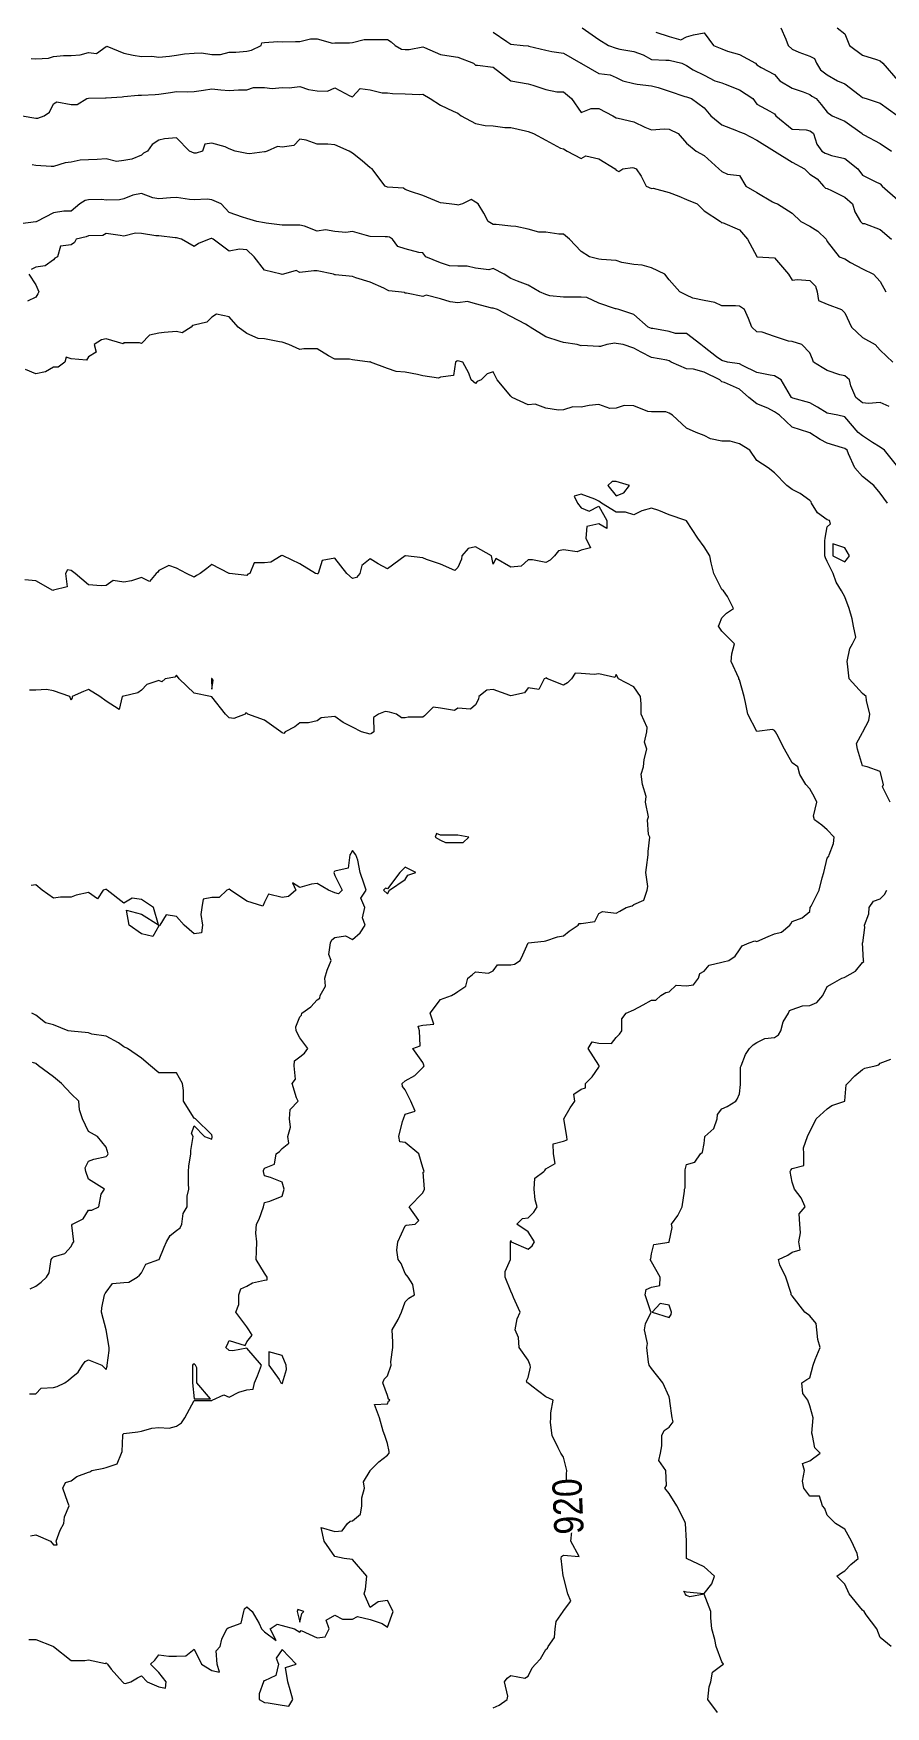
# Model space of a CAD drawing. Extents: x 537850 to 541798, y 6045627 to 6050132.
# Drawn here: x 540016.9 to 540162.2, y 6047248.8 to 6047534.1 of the extents above; entities that cross this region are included whole.
import ezdxf

# ---------------------------------------------------------------- set-up
doc = ezdxf.new("R2010")
doc.units = 0
doc.header["$LTSCALE"] = 5
doc.linetypes.add('DASHED2', pattern=[9.525, 6.35, -3.175])
doc.layers.add('Contour_Line_Intermediate', color=7, linetype='DASHED2', true_color=0xd9d9d9)
doc.layers.add('Contour_Line_Major', color=7, linetype='Continuous', true_color=0x6b6b6b)
doc.styles.get("Standard").update_dxf_attribs({"font": 'ARIALN.TTF'})

msp = doc.modelspace()

# ---------------------------------------------------------------- linework, layer by layer
at = {"layer": 'Contour_Line_Intermediate', "linetype": 'Continuous', "lineweight": 13, "flags": 128}
for points, elevation in [([(540016.505, 6047529.816), (540017.324, 6047529.721), (540019.459, 6047529.861), (540020.324, 6047530.137), (540022.022, 6047530.299), (540023.324, 6047530.299), (540024.886, 6047530.435), (540026.324, 6047530.794), (540027.697, 6047530.623), (540029.324, 6047531.844), (540029.409, 6047531.911), (540032.324, 6047530.689), (540033.945, 6047530.375), (540035.324, 6047530.146), (540037.126, 6047530.194), (540038.323, 6047530.021), (540040.147, 6047530.173), (540041.323, 6047530.386), (540042.705, 6047530.614), (540044.323, 6047530.678), (540045.574, 6047530.745), (540047.323, 6047530.479), (540048.84, 6047530.479), (540050.323, 6047530.891), (540051.434, 6047530.885), (540053.323, 6047531.045), (540054.088, 6047531.231), (540055.737, 6047531.996), (540055.846, 6047532.472), (540056.322, 6047532.54), (540058.614, 6047532.704), (540059.322, 6047532.66), (540061.604, 6047532.715), (540062.322, 6047532.689), (540064.19, 6047533.128), (540065.322, 6047533.128), (540067.907, 6047532.411), (540068.322, 6047532.481), (540070.837, 6047532.481), (540071.322, 6047532.521), (540073.302, 6047533.016), (540074.322, 6047533.016), (540076.28, 6047533.038), (540077.321, 6047533.049), (540077.953, 6047532.628), (540078.638, 6047531.996), (540079.69, 6047531.365), (540080.321, 6047531.345), (540081.018, 6047531.3), (540083.321, 6047531.779), (540083.629, 6047531.689), (540086.321, 6047530.467), (540088.144, 6047530.173), (540089.321, 6047530.016), (540091.959, 6047528.997), (540092.321, 6047528.683), (540092.659, 6047528.658), (540095.321, 6047528.288), (540098.315, 6047525.997), (540098.32, 6047525.995), (540098.323, 6047525.995), (540101.32, 6047525.454), (540102.098, 6047525.219), (540104.32, 6047524.5), (540106.205, 6047524.112), (540107.32, 6047524.112), (540108.685, 6047522.997), (540110.32, 6047520.594), (540112.036, 6047521.281), (540113.32, 6047521.281), (540115.72, 6047519.997), (540116.32, 6047519.692), (540116.672, 6047519.644), (540119.319, 6047519.012), (540121.207, 6047518.109), (540122.319, 6047517.628), (540124.498, 6047517.818), (540125.319, 6047517.738), (540126.906, 6047516.997), (540128.319, 6047515.328), (540129.946, 6047513.997), (540131.319, 6047513.234), (540133.797, 6047510.997), (540134.319, 6047510.52), (540135.273, 6047510.043), (540137.319, 6047509.816), (540138.401, 6047507.998), (540140.318, 6047506.962), (540142.955, 6047505.361), (540143.318, 6047505.208), (540143.817, 6047504.998), (540146.318, 6047503.403), (540147.8, 6047501.998), (540149.318, 6047501.213), (540150.695, 6047500.375), (540152.148, 6047498.998), (540152.19, 6047498.871), (540152.318, 6047498.561), (540154.312, 6047495.998), (540155.318, 6047495.633), (540156.29, 6047495.026), (540158.318, 6047493.917), (540160.207, 6047492.998), (540161.317, 6047491.764), (540162.308, 6047489.998)], 913.956), ([(540095.321, 6047534.261), (540097.634, 6047532.683), (540098.32, 6047532.215), (540100.429, 6047531.996), (540101.32, 6047531.94), (540101.396, 6047531.921), (540104.32, 6047531.19), (540105.321, 6047530.995), (540107.32, 6047530.702), (540110.3, 6047528.997), (540110.32, 6047528.974), (540110.395, 6047528.921), (540113.32, 6047527.231), (540115.285, 6047527.031), (540116.32, 6047526.527), (540117.446, 6047525.997), (540119.319, 6047525.528), (540119.887, 6047525.429), (540122.319, 6047525.109), (540123.472, 6047524.844), (540125.319, 6047524.225), (540128.007, 6047523.309), (540128.319, 6047523.279), (540129.141, 6047522.997), (540131.319, 6047521.4), (540132.471, 6047519.997), (540134.319, 6047518.498), (540136.815, 6047517.501), (540137.319, 6047517.287), (540138.136, 6047516.997), (540140.318, 6047515.861), (540143.3, 6047513.997), (540143.318, 6047513.991), (540143.333, 6047513.982), (540146.318, 6047512.139), (540148.399, 6047510.997), (540149.318, 6047510.09), (540150.574, 6047509.253), (540151.672, 6047507.998), (540152.014, 6047507.694), (540152.318, 6047507.6), (540153.056, 6047507.259), (540155.318, 6047506.129), (540156.632, 6047504.998), (540156.986, 6047503.666), (540157.964, 6047501.998), (540158.318, 6047501.674), (540158.658, 6047501.658), (540161.317, 6047500.66), (540163.247, 6047498.998)], 912.956), ([(540110.506, 6047534.996), (540113.32, 6047533.027), (540114.99, 6047531.996), (540116.32, 6047531.564), (540116.951, 6047531.365), (540119.319, 6047530.983), (540120.89, 6047530.426), (540122.319, 6047529.618), (540124.781, 6047529.535), (540125.319, 6047529.505), (540127.493, 6047528.997), (540128.319, 6047528.619), (540129.448, 6047527.867), (540131.319, 6047526.934), (540133.138, 6047525.997), (540134.319, 6047525.648), (540134.893, 6047525.423), (540137.319, 6047524.469), (540139.591, 6047522.997), (540140.318, 6047521.981), (540142.52, 6047520.795), (540143.318, 6047520.339), (540143.536, 6047519.997), (540146.318, 6047517.758), (540148.712, 6047517.603), (540149.318, 6047517.439), (540149.616, 6047517.295), (540149.937, 6047516.997), (540150.514, 6047515.194), (540151.396, 6047513.997), (540151.97, 6047513.65), (540152.318, 6047513.541), (540153.036, 6047513.279), (540155.318, 6047512.77), (540157.535, 6047510.997), (540158.318, 6047509.906), (540160.5, 6047508.815), (540161.317, 6047508.431), (540161.671, 6047507.998), (540164.317, 6047505.704)], 911.956), ([(540123.041, 6047534.275), (540125.319, 6047533.564), (540127.325, 6047532.991), (540128.319, 6047533.488), (540129.479, 6047533.836), (540131.319, 6047534.171), (540132.906, 6047531.996), (540134.319, 6047531.436), (540135.286, 6047531.029), (540137.319, 6047530.487), (540140.054, 6047528.997), (540140.318, 6047528.688), (540141.035, 6047528.28), (540143.318, 6047527.054), (540144.238, 6047525.997), (540146.318, 6047524.748), (540148.207, 6047524.108), (540149.318, 6047523.63), (540149.701, 6047523.379), (540150.398, 6047522.997), (540151.265, 6047521.944), (540152.318, 6047520.666), (540153.169, 6047519.997), (540155.318, 6047519.123), (540158.244, 6047516.997), (540158.318, 6047516.907), (540158.524, 6047516.791), (540161.317, 6047515.301), (540163.236, 6047513.997)], 910.956), ([(540154.02, 6047534.996), (540155.318, 6047534.023), (540156.111, 6047531.996), (540158.318, 6047530.386), (540160.691, 6047529.623), (540161.317, 6047529.422), (540161.778, 6047528.997), (540164.317, 6047526.03)], 908.956), ([(540162.844, 6047470.473), (540161.317, 6047471.157), (540159.368, 6047470.949), (540158.318, 6047471.082), (540157.166, 6047471.999), (540156.324, 6047473.993), (540156.107, 6047474.999), (540155.318, 6047475.687), (540154.471, 6047475.846), (540152.318, 6047476.6), (540151.415, 6047477.096), (540149.986, 6047477.999), (540149.817, 6047478.498), (540149.318, 6047479.582), (540147.947, 6047480.999), (540146.318, 6047481.531), (540145.71, 6047481.607), (540143.318, 6047482.404), (540141.21, 6047483.107), (540140.318, 6047483.167), (540139.457, 6047483.999), (540138.849, 6047485.468), (540138.215, 6047486.999), (540137.319, 6047487.562), (540136.671, 6047487.646), (540134.319, 6047487.646), (540133.121, 6047488.196), (540131.319, 6047488.502), (540129.368, 6047488.95), (540128.319, 6047489.445), (540127.146, 6047489.998), (540125.319, 6047492.054), (540124.61, 6047492.998), (540122.319, 6047494.082), (540120.747, 6047494.571), (540119.319, 6047494.657), (540117.292, 6047495.025), (540116.32, 6047495.357), (540113.8, 6047495.517), (540113.32, 6047495.599), (540111.78, 6047495.998), (540110.32, 6047496.874), (540108.369, 6047498.998), (540107.32, 6047499.813), (540106.505, 6047499.813), (540104.32, 6047500.199), (540103.119, 6047500.199), (540101.32, 6047500.668), (540099.183, 6047501.135), (540098.32, 6047501.223), (540095.848, 6047501.47), (540095.321, 6047501.47), (540094.457, 6047501.998), (540093.757, 6047503.434), (540092.762, 6047504.998), (540092.321, 6047505.273), (540091.582, 6047505.736), (540090.089, 6047504.998), (540089.321, 6047504.798), (540089.178, 6047504.855), (540087.803, 6047504.998), (540086.321, 6047505.162), (540086.039, 6047505.28), (540083.321, 6047506.41), (540081.203, 6047507.116), (540080.321, 6047507.468), (540080.01, 6047507.686), (540077.321, 6047507.854), (540076.895, 6047507.998), (540075.659, 6047509.66), (540074.665, 6047510.997), (540074.322, 6047511.175), (540072.999, 6047512.32), (540071.322, 6047513.631), (540070.736, 6047513.997), (540068.322, 6047515.07), (540067.129, 6047515.19), (540065.322, 6047515.168), (540063.449, 6047515.871), (540062.322, 6047516.059), (540061.338, 6047514.982), (540059.322, 6047514.696), (540058.554, 6047514.765), (540056.762, 6047513.997), (540056.426, 6047513.893), (540056.322, 6047513.901), (540053.789, 6047513.531), (540053.323, 6047513.606), (540051.302, 6047513.997), (540050.323, 6047514.391), (540049.614, 6047514.706), (540047.323, 6047515.361), (540046.13, 6047515.191), (540045.731, 6047513.997), (540044.657, 6047513.663), (540044.323, 6047513.663), (540043.513, 6047513.997), (540041.323, 6047516.282), (540039.246, 6047516.074), (540038.323, 6047515.869), (540037.178, 6047515.143), (540036.388, 6047513.997), (540035.684, 6047513.637), (540035.324, 6047513.327), (540033.699, 6047512.622), (540032.324, 6047512.377), (540031.09, 6047512.231), (540029.324, 6047512.709), (540027.767, 6047512.555), (540026.324, 6047512.494), (540024.88, 6047512.441), (540023.324, 6047512.107), (540022.342, 6047511.98), (540020.324, 6047511.382), (540019.942, 6047511.379), (540017.324, 6047511.562), (540016.67, 6047511.652)], 915.956), ([(540164.317, 6047460.144), (540162.063, 6047463), (540161.317, 6047463.529), (540160.007, 6047464.31), (540158.318, 6047465.435), (540157.571, 6047466), (540155.318, 6047468.672), (540154.115, 6047468.999), (540152.318, 6047469.327), (540150.655, 6047470.337), (540149.318, 6047471.086), (540146.437, 6047471.88), (540146.318, 6047471.916), (540146.197, 6047471.999), (540146.026, 6047472.291), (540144.447, 6047474.999), (540143.318, 6047475.66), (540142.545, 6047475.773), (540140.318, 6047476.268), (540137.844, 6047477.474), (540137.319, 6047477.704), (540135.3, 6047477.999), (540134.319, 6047478.315), (540133.402, 6047478.916), (540131.319, 6047480.582), (540130.762, 6047480.999), (540128.319, 6047482.89), (540126.428, 6047482.89), (540125.319, 6047483.218), (540122.579, 6047483.739), (540122.319, 6047483.773), (540121.742, 6047483.999), (540119.319, 6047486.152), (540116.779, 6047486.999), (540116.32, 6047487.105), (540116.199, 6047487.119), (540113.32, 6047488.081), (540111.293, 6047489.025), (540110.32, 6047489.121), (540108.233, 6047489.086), (540107.32, 6047489.119), (540104.982, 6047489.337), (540104.32, 6047489.546), (540103.247, 6047489.998), (540101.32, 6047491.154), (540099.481, 6047491.837), (540098.32, 6047492.269), (540097.198, 6047492.998), (540095.321, 6047493.963), (540094.565, 6047493.754), (540092.321, 6047494.055), (540090.915, 6047494.404), (540089.321, 6047494.382), (540087.886, 6047494.434), (540086.321, 6047494.973), (540083.857, 6047495.998), (540083.321, 6047496.646), (540082.623, 6047496.696), (540080.321, 6047497.335), (540079.074, 6047497.751), (540078.183, 6047498.998), (540077.639, 6047499.316), (540077.321, 6047499.375), (540076.912, 6047499.407), (540074.322, 6047499.453), (540073.728, 6047499.591), (540071.322, 6047500.268), (540070.223, 6047500.097), (540068.322, 6047500.282), (540066.749, 6047500.571), (540065.322, 6047500.35), (540063.144, 6047501.176), (540062.322, 6047501.355), (540059.949, 6047501.371), (540059.322, 6047501.347), (540056.602, 6047501.718), (540056.322, 6047501.793), (540054.993, 6047501.998), (540053.323, 6047502.513), (540052.561, 6047502.76), (540050.323, 6047503.54), (540048.921, 6047504.998), (540047.323, 6047505.675), (540046.524, 6047505.796), (540044.323, 6047505.715), (540043.543, 6047505.778), (540041.323, 6047506.097), (540040.295, 6047506.026), (540038.323, 6047505.89), (540037.283, 6047506.038), (540035.324, 6047506.747), (540033.84, 6047506.481), (540032.324, 6047505.883), (540031.611, 6047505.71), (540029.324, 6047505.653), (540028.578, 6047505.744), (540026.324, 6047505.668), (540025.724, 6047505.598), (540024.804, 6047504.998), (540023.324, 6047503.748), (540022.074, 6047503.748), (540020.324, 6047503.495), (540017.518, 6047501.998), (540017.37, 6047501.952), (540017.324, 6047501.946), (540014.697, 6047501.625)], 916.956), ([(540162.582, 6047454), (540161.317, 6047455.679), (540160.273, 6047457), (540158.318, 6047458.504), (540156.99, 6047460), (540155.93, 6047462.387), (540155.712, 6047463), (540155.318, 6047463.295), (540154.915, 6047463.403), (540152.318, 6047464.202), (540151.123, 6047464.804), (540149.318, 6047465.962), (540149.16, 6047466), (540146.318, 6047466.952), (540144.178, 6047468.999), (540143.318, 6047469.568), (540142.157, 6047470.161), (540140.318, 6047470.902), (540138.955, 6047471.999), (540137.319, 6047473.435), (540134.755, 6047474.563), (540134.319, 6047474.678), (540134.008, 6047474.999), (540131.319, 6047476.321), (540129.496, 6047476.822), (540128.319, 6047476.898), (540125.694, 6047477.999), (540125.319, 6047478.254), (540124.964, 6047478.354), (540122.319, 6047478.783), (540120.576, 6047479.742), (540119.319, 6047480.397), (540117.472, 6047480.999), (540116.32, 6047481.173), (540116.075, 6047481.244), (540114.686, 6047480.999), (540113.643, 6047480.675), (540113.32, 6047480.688), (540110.445, 6047480.874), (540110.32, 6047480.826), (540109.666, 6047480.999), (540107.32, 6047481.381), (540106.778, 6047481.541), (540104.32, 6047482.36), (540101.639, 6047483.999), (540101.32, 6047484.232), (540100.834, 6047484.485), (540098.32, 6047485.791), (540096.057, 6047486.999), (540095.321, 6047487.21), (540095.101, 6047487.218), (540092.321, 6047487.973), (540090.952, 6047488.368), (540089.321, 6047488.145), (540088.003, 6047488.317), (540086.321, 6047488.796), (540083.87, 6047489.449), (540083.321, 6047489.191), (540080.531, 6047489.789), (540080.321, 6047489.789), (540080.2, 6047489.877), (540079.167, 6047489.998), (540077.516, 6047490.193), (540077.321, 6047490.306), (540076.666, 6047490.654), (540074.322, 6047491.679), (540071.921, 6047492.399), (540071.322, 6047492.649), (540068.43, 6047492.89), (540068.322, 6047492.924), (540068.113, 6047492.998), (540065.322, 6047493.561), (540064.717, 6047493.603), (540062.322, 6047493.294), (540061.701, 6047493.619), (540059.572, 6047492.998), (540059.363, 6047492.958), (540059.322, 6047492.942), (540059.167, 6047492.998), (540056.322, 6047493.729), (540054.557, 6047495.998), (540053.323, 6047497.173), (540052.044, 6047497.277), (540050.323, 6047496.921), (540047.553, 6047498.998), (540047.323, 6047499.084), (540047.246, 6047499.075), (540046.862, 6047498.998), (540045.049, 6047498.273), (540044.323, 6047497.728), (540042.179, 6047498.998), (540041.323, 6047499.241), (540041.08, 6047499.241), (540038.323, 6047499.536), (540037.786, 6047499.536), (540035.324, 6047499.967), (540034.294, 6047500.028), (540032.324, 6047499.476), (540031.694, 6047499.627), (540029.324, 6047499.951), (540028.736, 6047499.586), (540026.324, 6047499.543), (540025.909, 6047499.413), (540024.204, 6047498.998), (540023.89, 6047498.432), (540023.324, 6047498.008), (540021.537, 6047497.785), (540021.026, 6047495.998), (540020.575, 6047495.747), (540020.324, 6047495.485), (540018.893, 6047494.429), (540017.324, 6047494.219), (540016.534, 6047493.789)], 917.956), ([(540016.129, 6047492.998), (540017.324, 6047491.205), (540017.85, 6047489.998), (540017.664, 6047489.659), (540017.324, 6047489.121), (540015.918, 6047488.405)], 917.956), ([(540163.062, 6047403.003), (540161.743, 6047405.577), (540161.894, 6047406.002), (540161.317, 6047408.235), (540159.095, 6047409.002), (540158.318, 6047409.158), (540157.445, 6047412.002), (540157.323, 6047412.997), (540158.318, 6047414.846), (540158.369, 6047414.95), (540158.382, 6047415.002), (540159.402, 6047416.918), (540159.563, 6047418.002), (540158.978, 6047420.341), (540158.928, 6047421.002), (540158.318, 6047421.511), (540156.051, 6047424.002), (540155.75, 6047426.569), (540155.723, 6047427.001), (540156.131, 6047429.188), (540156.601, 6047430.001), (540157.177, 6047431.142), (540156.773, 6047433.001), (540156.559, 6047434.243), (540156.063, 6047436.001), (540155.318, 6047437.982), (540154.736, 6047439.001), (540153.818, 6047440.501), (540153.337, 6047442.001), (540152.318, 6047444.037), (540151.997, 6047444.679), (540151.89, 6047445.001), (540151.892, 6047447.575), (540151.97, 6047448), (540152.318, 6047449.912), (540152.862, 6047450.456), (540152.681, 6047451), (540152.318, 6047451.128), (540150.634, 6047452.317), (540149.605, 6047454), (540149.539, 6047454.221), (540149.318, 6047454.454), (540147.699, 6047455.619), (540146.318, 6047456.315), (540145.435, 6047457), (540143.318, 6047459.117), (540142.215, 6047460), (540140.318, 6047461.263), (540139.085, 6047463), (540137.319, 6047464.104), (540135.749, 6047464.57), (540134.319, 6047464.57), (540132.384, 6047464.934), (540131.319, 6047465.535), (540129.95, 6047466), (540128.319, 6047466.752), (540125.885, 6047468.999), (540125.319, 6047469.328), (540124.797, 6047469.522), (540122.319, 6047469.55), (540121.723, 6047469.596), (540119.319, 6047470.551), (540117.687, 6047470.632), (540116.32, 6047470.148), (540115.202, 6047470.117), (540113.32, 6047470.772), (540111.693, 6047470.626), (540110.32, 6047470.355), (540108.929, 6047470.391), (540107.32, 6047469.886), (540106.489, 6047469.831), (540104.32, 6047470.172), (540102.467, 6047470.853), (540101.32, 6047470.749), (540098.539, 6047471.999), (540098.32, 6047472.217), (540096.003, 6047474.999), (540095.321, 6047476.363), (540094.298, 6047476.022), (540093.273, 6047474.999), (540092.593, 6047474.727), (540092.321, 6047474.364), (540091.599, 6047474.999), (540091.159, 6047476.161), (540090.148, 6047477.999), (540089.321, 6047478.268), (540089.135, 6047478.185), (540088.89, 6047477.999), (540088.569, 6047475.751), (540086.321, 6047475.43), (540086.028, 6047475.292), (540083.321, 6047475.68), (540082.414, 6047475.907), (540080.321, 6047476.287), (540078.752, 6047476.43), (540077.321, 6047476.906), (540074.411, 6047477.999), (540074.322, 6047478.13), (540074.28, 6047478.04), (540071.322, 6047478.397), (540070.798, 6047478.523), (540068.322, 6047478.523), (540067.253, 6047479.068), (540065.322, 6047480.264), (540063.057, 6047480.264), (540062.322, 6047480.16), (540060.468, 6047480.999), (540059.322, 6047481.409), (540058.861, 6047481.46), (540056.322, 6047481.967), (540055.246, 6047482.075), (540053.323, 6047482.917), (540051.833, 6047483.999), (540050.323, 6047485.754), (540048.128, 6047486.193), (540047.323, 6047485.71), (540046.467, 6047484.855), (540044.323, 6047484.318), (540044.068, 6047484.254), (540043.812, 6047483.999), (540042.28, 6047483.042), (540041.323, 6047483.221), (540039.232, 6047483.09), (540038.323, 6047482.969), (540036.711, 6047482.611), (540035.324, 6047481.174), (540035.008, 6047481.314), (540032.324, 6047481.314), (540032.192, 6047481.13), (540029.324, 6047481.974), (540028.494, 6047481.829), (540027.246, 6047480.999), (540027.613, 6047479.71), (540026.324, 6047478.939), (540025.973, 6047478.35), (540023.324, 6047478.601), (540022.484, 6047478.839), (540022.264, 6047477.999), (540021.155, 6047477.168), (540020.324, 6047477.168), (540018.982, 6047476.341), (540017.324, 6047476.024), (540015.554, 6047476.77)], 918.956), ([(540016.141, 6047260.193), (540017.324, 6047260.193), (540020.249, 6047259.084), (540020.324, 6047259.044), (540020.359, 6047259.01), (540023.324, 6047256.638), (540025.696, 6047256.638), (540026.324, 6047256.748), (540029.215, 6047256.118), (540029.324, 6047256.216), (540029.53, 6047256.01), (540030.197, 6047255.137), (540032.089, 6047253.01), (540032.324, 6047252.79), (540032.595, 6047252.739), (540033.499, 6047253.01), (540034.667, 6047253.666), (540035.324, 6047254.034), (540036.322, 6047253.01), (540038.323, 6047252.165), (540039.421, 6047251.912), (540039.543, 6047253.01), (540038.323, 6047254.603), (540036.888, 6047256.01), (540037.619, 6047256.714), (540038.323, 6047257.624), (540039.986, 6047257.347), (540041.323, 6047257.347), (540042.881, 6047257.451), (540044.323, 6047258.573), (540045.605, 6047256.01), (540047.323, 6047254.939), (540048.674, 6047254.659), (540048.26, 6047256.01), (540048.054, 6047258.279), (540048.784, 6047259.01), (540049.041, 6047260.291), (540049.899, 6047262.009), (540050.124, 6047262.208), (540050.323, 6047262.234), (540052.352, 6047262.98), (540052.782, 6047265.009), (540052.885, 6047265.447), (540053.323, 6047265.775), (540054.242, 6047265.009), (540055.417, 6047262.915), (540055.826, 6047262.009), (540056.322, 6047261.512), (540058.313, 6047260.019), (540057.316, 6047262.009), (540058.488, 6047262.844), (540059.322, 6047262.599), (540061.431, 6047262.009), (540062.322, 6047261.445), (540062.564, 6047261.767), (540065.322, 6047260.494), (540066.671, 6047260.66), (540067.373, 6047262.009), (540066.83, 6047263.501), (540068.322, 6047264.378), (540069.636, 6047263.695), (540071.322, 6047263.695), (540072.174, 6047264.157), (540074.322, 6047263.599), (540076.407, 6047262.924), (540077.321, 6047262.303), (540078.274, 6047265.009), (540077.321, 6047266.836), (540075.698, 6047266.633), (540074.322, 6047265.688), (540073.344, 6047268.009), (540073.548, 6047268.783), (540073.75, 6047271.009), (540071.322, 6047273.856), (540069.888, 6047274.009), (540068.322, 6047274.357), (540066.49, 6047277.009), (540066.001, 6047279.329), (540068.322, 6047278.655), (540069.588, 6047278.743), (540070.502, 6047280.008), (540070.912, 6047280.418), (540071.322, 6047280.47), (540072.722, 6047281.608), (540072.947, 6047283.008), (540072.947, 6047284.383), (540073.353, 6047286.008), (540073.214, 6047287.115), (540074.322, 6047288.987), (540074.336, 6047288.994), (540074.339, 6047289.008), (540075.832, 6047290.497), (540077.321, 6047291.652), (540077.589, 6047292.008), (540077.568, 6047292.254), (540077.321, 6047293.611), (540076.854, 6047295.008), (540076.572, 6047295.758), (540075.936, 6047298.008), (540075.068, 6047300.261), (540077.321, 6047300.403), (540077.486, 6047300.843), (540077.684, 6047301.007), (540077.484, 6047301.17), (540077.321, 6047301.844), (540076.501, 6047304.007), (540076.714, 6047304.615), (540077.321, 6047305.179), (540077.931, 6047307.007), (540077.884, 6047307.57), (540078.209, 6047310.007), (540078.218, 6047310.903), (540078.09, 6047313.007), (540079.114, 6047314.8), (540079.718, 6047316.007), (540080.321, 6047317.817), (540080.916, 6047318.412), (540081.908, 6047319.007), (540081.606, 6047320.721), (540080.851, 6047322.006), (540080.321, 6047322.642), (540079.626, 6047324.311), (540079.139, 6047325.006), (540078.903, 6047326.588), (540079.068, 6047328.006), (540080.321, 6047330.722), (540080.492, 6047330.836), (540082.022, 6047331.006), (540082.672, 6047331.655), (540080.993, 6047334.006), (540083.321, 6047336.373), (540083.589, 6047337.006), (540083.41, 6047339.917), (540083.579, 6047340.006), (540083.321, 6047340.683), (540082.658, 6047343.005), (540080.321, 6047344.957), (540079.385, 6047345.069), (540079.224, 6047346.005), (540079.857, 6047348.541), (540080.043, 6047349.005), (540080.321, 6047349.796), (540082.041, 6047350.285), (540081.293, 6047352.005), (540080.321, 6047353.948), (540079.852, 6047354.535), (540079.793, 6047355.005), (540080.321, 6047355.475), (540081.948, 6047356.378), (540083.321, 6047357.751), (540083.464, 6047357.862), (540083.532, 6047358.005), (540083.321, 6047358.627), (540081.622, 6047361.005), (540082.897, 6047361.429), (540082.745, 6047364.004), (540082.505, 6047364.821), (540083.321, 6047364.984), (540085.181, 6047365.145), (540084.595, 6047367.004), (540086.321, 6047369.348), (540088.239, 6047370.004), (540088.888, 6047370.437), (540089.321, 6047370.726), (540090.687, 6047371.638), (540091.029, 6047373.004), (540091.752, 6047373.573), (540092.321, 6047374.037), (540094.505, 6047373.819), (540095.321, 6047374.226), (540096.084, 6047375.24), (540098.32, 6047375.24), (540098.938, 6047375.386), (540099.949, 6047376.004), (540100.379, 6047376.945), (540101.319, 6047379.004), (540101.32, 6047379.004), (540101.32, 6047379.005), (540104.046, 6047379.278), (540104.32, 6047379.338), (540106.319, 6047380.005), (540107.32, 6047380.205), (540108.305, 6047381.019), (540109.797, 6047382.004), (540110.019, 6047382.304), (540110.32, 6047382.297), (540112.664, 6047382.66), (540113.32, 6047383.988), (540113.976, 6047384.347), (540116.32, 6047384.051), (540116.926, 6047384.397), (540117.985, 6047385.003), (540119.029, 6047385.294), (540119.319, 6047385.56), (540121.045, 6047386.278), (540121.576, 6047388.003), (540121.715, 6047388.608), (540121.336, 6047391.003), (540121.491, 6047391.832), (540121.765, 6047394.003), (540121.765, 6047394.557), (540122.037, 6047397.003), (540121.822, 6047397.5), (540121.644, 6047400.003), (540121.824, 6047400.498), (540121.297, 6047403.003), (540121.394, 6047403.928), (540120.822, 6047406.002), (540120.543, 6047407.778), (540120.982, 6047409.002), (540121.053, 6047410.269), (540121.515, 6047412.002), (540121.113, 6047413.209), (540121.561, 6047415.002), (540121.619, 6047415.703), (540120.564, 6047418.002), (540120.564, 6047419.757), (540120.426, 6047421.002), (540119.319, 6047422.677), (540116.697, 6047424.002), (540116.32, 6047424.755), (540116.055, 6047424.267), (540113.32, 6047424.881), (540112.575, 6047424.746), (540110.32, 6047424.907), (540109.333, 6047424.988), (540108.705, 6047424.002), (540107.987, 6047423.334), (540107.32, 6047422.924), (540104.604, 6047424.002), (540104.32, 6047424.164), (540104.226, 6047424.096), (540104.036, 6047424.002), (540103.106, 6047422.216), (540101.32, 6047422.468), (540100.678, 6047421.644), (540098.32, 6047421.131), (540098.153, 6047421.169), (540095.321, 6047422.212), (540094.243, 6047422.08), (540092.856, 6047421.002), (540092.797, 6047420.526), (540092.321, 6047419.575), (540091.465, 6047418.858), (540089.321, 6047419.031), (540088.703, 6047418.62), (540086.321, 6047419.017), (540085.111, 6047419.212), (540083.918, 6047418.002), (540083.589, 6047417.734), (540083.321, 6047417.474), (540080.849, 6047417.474), (540080.321, 6047417.363), (540079.682, 6047417.363), (540078.812, 6047418.002), (540077.653, 6047418.333), (540077.321, 6047418.375), (540076.89, 6047418.433), (540075.769, 6047418.002), (540074.92, 6047417.403), (540074.952, 6047415.002), (540074.599, 6047414.725), (540074.322, 6047414.578), (540072.84, 6047415.002), (540071.322, 6047415.773), (540069.756, 6047416.568), (540068.322, 6047417.601), (540065.963, 6047417.361), (540065.322, 6047416.856), (540063.82, 6047416.505), (540062.322, 6047416.505), (540061.481, 6047415.844), (540059.849, 6047415.002), (540059.646, 6047414.678), (540059.322, 6047414.834), (540059.112, 6047415.002), (540056.322, 6047416.993), (540053.497, 6047418.002), (540053.323, 6047418.141), (540053.119, 6047418.205), (540053.035, 6047418.002), (540051.084, 6047417.241), (540050.323, 6047417.356), (540049.666, 6047418.002), (540047.323, 6047420.932), (540047.137, 6047421.002), (540044.323, 6047421.582), (540041.746, 6047424.002), (540041.323, 6047424.643), (540041.002, 6047424.323), (540039.398, 6047424.002), (540038.819, 6047423.506), (540038.323, 6047423.763), (540036.277, 6047423.048), (540035.324, 6047422.099), (540034.703, 6047421.623), (540032.324, 6047421.078), (540032.247, 6047421.078), (540032.072, 6047421.002), (540031.521, 6047418.804), (540029.324, 6047420.217), (540028.251, 6047421.002), (540026.324, 6047422.222), (540025.472, 6047421.854), (540023.502, 6047421.002), (540023.532, 6047420.794), (540023.324, 6047420.379), (540023.146, 6047421.002), (540020.324, 6047421.98), (540019.148, 6047422.178), (540017.324, 6047422.079), (540016.247, 6047422.079)], 920.956), ([(540016.423, 6047277.91), (540017.324, 6047278.039), (540019.807, 6047277.009), (540020.324, 6047276.365), (540020.968, 6047276.365), (540020.775, 6047277.009), (540021.471, 6047278.861), (540022.078, 6047280.008), (540022.203, 6047281.13), (540023.008, 6047283.008), (540022.77, 6047283.562), (540021.955, 6047286.008), (540022.363, 6047286.97), (540023.324, 6047287.263), (540024.313, 6047288.019), (540026.324, 6047288.725), (540026.545, 6047288.787), (540026.86, 6047289.008), (540028.92, 6047289.412), (540029.324, 6047289.537), (540031.177, 6047290.155), (540031.919, 6047292.008), (540032.054, 6047292.278), (540032.148, 6047295.008), (540032.139, 6047295.192), (540032.324, 6047295.314), (540034.729, 6047295.603), (540035.324, 6047295.717), (540037.092, 6047296.239), (540038.323, 6047296.342), (540040.083, 6047296.248), (540041.323, 6047296.61), (540042.158, 6047297.173), (540042.761, 6047298.008), (540044.323, 6047300.981), (540047.297, 6047300.981), (540047.323, 6047300.981), (540047.346, 6047300.985), (540047.414, 6047301.007), (540049.382, 6047301.948), (540050.323, 6047301.528), (540051.949, 6047302.381), (540053.323, 6047302.765), (540054.403, 6047302.927), (540054.597, 6047304.007), (540055.142, 6047305.188), (540055.792, 6047307.007), (540053.323, 6047309.888), (540050.901, 6047309.429), (540050.323, 6047309.491), (540049.733, 6047310.007), (540049.944, 6047310.386), (540050.323, 6047311.224), (540053.006, 6047310.324), (540053.323, 6047310.943), (540054.215, 6047312.114), (540053.638, 6047313.007), (540053.323, 6047313.532), (540051.462, 6047316.007), (540051.97, 6047317.359), (540051.97, 6047319.007), (540052.3, 6047320.029), (540053.323, 6047320.453), (540054.304, 6047321.025), (540056.322, 6047321.482), (540056.779, 6047321.55), (540056.787, 6047322.006), (540056.322, 6047322.703), (540054.883, 6047325.006), (540054.949, 6047326.38), (540055.028, 6047328.006), (540054.843, 6047329.486), (540054.959, 6047331.006), (540055.436, 6047331.892), (540056.141, 6047334.006), (540056.322, 6047334.702), (540057.258, 6047334.942), (540059.322, 6047335.784), (540059.698, 6047337.006), (540059.322, 6047338.205), (540057.323, 6047339.005), (540056.322, 6047339.255), (540056.146, 6047340.006), (540056.172, 6047340.156), (540056.322, 6047340.606), (540058.036, 6047341.292), (540058.321, 6047343.005), (540058.876, 6047343.452), (540059.322, 6047343.935), (540060.494, 6047344.834), (540060.297, 6047346.005), (540060.754, 6047347.574), (540060.609, 6047349.005), (540060.726, 6047350.601), (540062.072, 6047352.005), (540061.761, 6047352.566), (540061.045, 6047355.005), (540061.585, 6047355.742), (540061.409, 6047358.005), (540061.419, 6047358.908), (540062.322, 6047359.556), (540063.129, 6047360.198), (540063.687, 6047361.005), (540062.322, 6047362.825), (540061.752, 6047364.004), (540061.642, 6047364.684), (540062.322, 6047366.363), (540062.642, 6047366.684), (540062.707, 6047367.004), (540064.211, 6047368.115), (540065.322, 6047369.268), (540065.758, 6047369.568), (540065.808, 6047370.004), (540066.722, 6047371.604), (540066.627, 6047373.004), (540066.992, 6047374.334), (540067.69, 6047376.004), (540067.308, 6047377.018), (540067.582, 6047379.004), (540067.798, 6047379.528), (540068.322, 6047379.899), (540070.125, 6047380.2), (540071.322, 6047379.562), (540072.63, 6047380.696), (540073.476, 6047382.004), (540073.031, 6047383.294), (540073.438, 6047385.003), (540072.73, 6047386.595), (540073.669, 6047388.003), (540073.342, 6047388.983), (540072.668, 6047391.003), (540072.25, 6047393.074), (540071.878, 6047394.003), (540071.322, 6047394.745), (540071.075, 6047394.25), (540070.877, 6047394.003), (540070.601, 6047391.724), (540068.322, 6047391.23), (540068.192, 6047391.133), (540068.128, 6047391.003), (540068.322, 6047390.482), (540069.562, 6047388.003), (540068.942, 6047387.383), (540068.322, 6047387.552), (540067.249, 6047388.003), (540065.322, 6047389.117), (540064.332, 6047388.993), (540062.322, 6047388.418), (540061.089, 6047389.237), (540061.655, 6047388.003), (540060.408, 6047386.918), (540059.322, 6047386.734), (540057.015, 6047387.311), (540056.322, 6047385.927), (540056.058, 6047385.268), (540053.323, 6047386.088), (540050.512, 6047388.003), (540050.323, 6047388.165), (540050.205, 6047388.121), (540049.892, 6047388.003), (540048.608, 6047386.719), (540047.323, 6047386.719), (540045.853, 6047386.473), (540045.608, 6047385.003), (540045.468, 6047383.858), (540045.762, 6047382.004), (540045.602, 6047380.725), (540044.323, 6047380.565), (540042.605, 6047382.004), (540041.323, 6047383.485), (540039.534, 6047383.792), (540038.461, 6047382.004), (540038.426, 6047381.901), (540038.323, 6047381.901), (540037.251, 6047380.076), (540035.324, 6047380.515), (540033.24, 6047382.004), (540032.782, 6047384.546), (540035.324, 6047383.865), (540038.229, 6047382.097), (540037.384, 6047385.003), (540035.324, 6047386.42), (540033.729, 6047386.598), (540032.324, 6047385.754), (540029.512, 6047388.003), (540029.324, 6047388.153), (540029.208, 6047388.119), (540028.825, 6047388.003), (540027.826, 6047386.502), (540026.324, 6047387.585), (540024.211, 6047387.116), (540023.324, 6047386.784), (540021.544, 6047386.784), (540020.324, 6047386.609), (540018.4, 6047388.003), (540017.324, 6047388.913), (540016.545, 6047388.783)], 921.956), ([(540133.579, 6047247.75), (540131.911, 6047250.01), (540132.181, 6047252.148), (540132.429, 6047253.01), (540132.712, 6047254.617), (540134.319, 6047255.813), (540134.439, 6047255.89), (540134.625, 6047256.01), (540134.319, 6047256.378), (540133.376, 6047259.01), (540133.118, 6047260.21), (540132.637, 6047262.009), (540132.429, 6047263.899), (540132.466, 6047265.009), (540131.319, 6047267.967), (540128.855, 6047267.473), (540128.319, 6047267.741), (540128.051, 6047268.009), (540127.86, 6047268.468), (540128.319, 6047268.366), (540131.293, 6047268.035), (540131.319, 6047268.039), (540132.627, 6047269.701), (540133.068, 6047271.009), (540131.319, 6047272.615), (540128.323, 6047274.005), (540128.319, 6047274.005), (540128.317, 6047274.009), (540128.316, 6047274.012), (540128.316, 6047277.009), (540128.317, 6047277.011), (540128.126, 6047280.008), (540127.988, 6047280.339), (540126.654, 6047283.008), (540125.319, 6047285.085), (540124.593, 6047286.008), (540124.865, 6047286.462), (540124.778, 6047289.008), (540123.597, 6047290.73), (540123.855, 6047292.008), (540124.101, 6047293.226), (540124.101, 6047295.008), (540124.49, 6047295.837), (540125.319, 6047296.412), (540125.997, 6047297.33), (540125.835, 6047298.008), (540125.48, 6047300.847), (540125.469, 6047301.007), (540125.319, 6047301.592), (540124.261, 6047304.007), (540122.319, 6047306.444), (540121.925, 6047307.007), (540121.826, 6047307.501), (540121.547, 6047310.007), (540121.635, 6047310.691), (540121.129, 6047313.007), (540121.288, 6047314.038), (540122.272, 6047316.007), (540122.24, 6047316.086), (540121.267, 6047319.007), (540121.414, 6047319.912), (540122.319, 6047320.276), (540123.741, 6047320.585), (540123.785, 6047322.006), (540122.319, 6047324.591), (540122.13, 6047325.006), (540122.198, 6047325.128), (540122.319, 6047325.985), (540122.751, 6047327.574), (540125.319, 6047327.989), (540125.328, 6047327.998), (540125.335, 6047328.006), (540125.878, 6047330.448), (540125.758, 6047331.006), (540126.825, 6047332.5), (540127.578, 6047334.006), (540127.963, 6047336.65), (540127.971, 6047337.006), (540128.075, 6047337.249), (540128.075, 6047340.006), (540128.048, 6047340.276), (540128.319, 6047341.223), (540129.745, 6047341.58), (540130.694, 6047343.005), (540131.008, 6047343.316), (540131.319, 6047344.809), (540131.418, 6047345.906), (540131.45, 6047346.005), (540132.987, 6047347.337), (540133.524, 6047349.005), (540133.588, 6047349.736), (540134.319, 6047350.697), (540135.245, 6047351.079), (540136.703, 6047352.005), (540136.967, 6047352.357), (540137.319, 6047353.237), (540137.495, 6047354.829), (540137.525, 6047355.005), (540137.525, 6047357.798), (540137.637, 6047358.005), (540138.359, 6047359.964), (540139.018, 6047361.005), (540139.692, 6047361.631), (540140.318, 6047362.011), (540141.647, 6047362.675), (540143.318, 6047362.885), (540143.982, 6047363.341), (540144.372, 6047364.004), (540144.815, 6047365.508), (540145.67, 6047367.004), (540145.868, 6047367.455), (540146.318, 6047367.645), (540148.084, 6047368.238), (540149.318, 6047368.293), (540150.505, 6047368.817), (540151.532, 6047370.004), (540152.318, 6047371.575), (540153.227, 6047372.095), (540154.819, 6047373.004), (540155.214, 6047373.108), (540155.318, 6047373.156), (540157.139, 6047374.182), (540158.318, 6047375.63), (540158.518, 6047375.804), (540158.49, 6047376.004), (540158.341, 6047378.98), (540158.374, 6047379.004), (540158.701, 6047381.62), (540158.631, 6047382.004), (540159.384, 6047383.937), (540159.482, 6047385.003), (540160.2, 6047386.121), (540161.317, 6047386.515), (540162.094, 6047387.227), (540162.489, 6047388.003)], 918.956), ([(540016.243, 6047302.089), (540017.324, 6047302.089), (540018.242, 6047303.09), (540020.324, 6047303.179), (540020.978, 6047303.353), (540022.267, 6047304.007), (540022.921, 6047304.41), (540023.324, 6047304.853), (540024.521, 6047305.81), (540025.282, 6047307.007), (540025.721, 6047307.61), (540026.324, 6047307.889), (540028.602, 6047307.007), (540029.324, 6047306.28), (540029.482, 6047306.849), (540029.497, 6047307.007), (540029.85, 6047309.481), (540029.85, 6047310.007), (540029.329, 6047313.002), (540029.33, 6047313.007), (540029.324, 6047313.04), (540028.497, 6047316.007), (540028.567, 6047316.763), (540029.027, 6047319.007), (540029.12, 6047319.21), (540029.324, 6047319.449), (540030.4, 6047320.93), (540032.324, 6047321.063), (540033.207, 6047321.123), (540034.611, 6047322.006), (540035.018, 6047322.312), (540035.324, 6047322.719), (540036.108, 6047324.222), (540038.323, 6047324.989), (540038.337, 6047324.993), (540038.337, 6047325.006), (540039.19, 6047327.14), (540039.617, 6047328.006), (540040.21, 6047329.119), (540041.323, 6047329.975), (540041.911, 6047330.418), (540042.228, 6047331.006), (540042.478, 6047332.851), (540043.118, 6047334.006), (540043.153, 6047335.836), (540043.424, 6047337.006), (540043.354, 6047337.975), (540043.354, 6047340.006), (540043.424, 6047340.905), (540043.78, 6047343.005), (540043.759, 6047343.57), (540044.14, 6047346.005), (540043.853, 6047346.475), (540044.323, 6047347.798), (540046.116, 6047346.005), (540047.323, 6047345.529), (540047.377, 6047345.952), (540047.38, 6047346.005), (540047.323, 6047346.247), (540044.565, 6047349.005), (540044.323, 6047349.105), (540042.528, 6047352.005), (540042.528, 6047353.8), (540042.324, 6047355.005), (540041.323, 6047356.826), (540039.502, 6047356.826), (540038.323, 6047356.826), (540036.88, 6047358.005), (540035.324, 6047359.311), (540032.943, 6047361.005), (540032.324, 6047361.283), (540031.394, 6047361.934), (540029.324, 6047363.117), (540026.896, 6047363.432), (540026.324, 6047363.673), (540023.375, 6047363.953), (540023.324, 6047363.958), (540022.839, 6047364.004), (540020.324, 6047365.01), (540018.985, 6047365.343), (540017.324, 6047366.658), (540016.632, 6047367.004)], 922.956), ([(540163.213, 6047259.01), (540161.317, 6047260.556), (540160.736, 6047262.009), (540158.924, 6047264.402), (540158.612, 6047265.009), (540158.318, 6047265.22), (540156.07, 6047268.009), (540155.318, 6047269.644), (540153.953, 6047271.009), (540154.721, 6047271.606), (540155.318, 6047271.898), (540156.328, 6047272.998), (540157.584, 6047274.009), (540157.429, 6047274.897), (540156.46, 6047277.009), (540155.318, 6047279.037), (540153.728, 6047280.008), (540152.318, 6047281.418), (540151.884, 6047282.575), (540151.523, 6047283.008), (540150.972, 6047284.663), (540149.318, 6047284.663), (540148.285, 6047286.008), (540148.1, 6047287.226), (540148.428, 6047289.008), (540148.103, 6047290.223), (540149.318, 6047290.669), (540151.103, 6047292.008), (540150.211, 6047292.901), (540149.789, 6047295.008), (540149.684, 6047295.374), (540149.901, 6047298.008), (540149.318, 6047300.05), (540148.983, 6047301.007), (540148.144, 6047302.182), (540147.949, 6047304.007), (540148.8, 6047304.525), (540149.318, 6047304.84), (540149.909, 6047307.007), (540150.246, 6047307.936), (540151.109, 6047310.007), (540150.694, 6047311.383), (540150.506, 6047313.007), (540150.427, 6047314.116), (540149.318, 6047315.383), (540148.477, 6047316.007), (540146.318, 6047318.812), (540146.124, 6047319.007), (540146.131, 6047319.194), (540145.27, 6047322.006), (540144.222, 6047324.103), (540143.996, 6047325.006), (540145.562, 6047325.762), (540146.318, 6047326.281), (540147.667, 6047326.658), (540147.456, 6047328.006), (540147.741, 6047329.583), (540147.64, 6047331.006), (540147.511, 6047332.813), (540148.526, 6047334.006), (540147.856, 6047335.543), (540146.736, 6047337.006), (540146.318, 6047338.206), (540145.958, 6047340.006), (540146.078, 6047340.245), (540146.318, 6047340.52), (540148.31, 6047341.014), (540148.31, 6047343.005), (540148.282, 6047344.041), (540148.962, 6047346.005), (540149.076, 6047346.247), (540149.318, 6047346.756), (540150.443, 6047349.005), (540152.318, 6047350.676), (540153.08, 6047351.243), (540155.299, 6047352.005), (540155.312, 6047352.011), (540155.318, 6047352.06), (540155.536, 6047354.787), (540155.769, 6047355.005), (540156.99, 6047356.333), (540158.318, 6047357.381), (540158.715, 6047357.608), (540160.499, 6047358.005), (540161.101, 6047358.221), (540161.317, 6047358.465), (540163.163, 6047359.159)], 917.956), ([(540016.346, 6047319.985), (540017.324, 6047320.442), (540018.214, 6047321.116), (540019.148, 6047322.006), (540019.595, 6047322.736), (540019.923, 6047325.006), (540020.083, 6047325.248), (540020.324, 6047325.481), (540022.288, 6047326.043), (540023.324, 6047327.228), (540023.601, 6047327.73), (540023.804, 6047328.006), (540023.468, 6047330.862), (540023.594, 6047331.006), (540025.414, 6047331.916), (540026.324, 6047333.432), (540026.897, 6047333.433), (540028.042, 6047334.006), (540028.479, 6047336.161), (540029.034, 6047337.006), (540026.324, 6047338.722), (540025.853, 6047340.006), (540025.71, 6047340.619), (540026.324, 6047341.771), (540027.225, 6047342.105), (540029.324, 6047342.564), (540029.545, 6047342.785), (540029.655, 6047343.005), (540029.324, 6047344.139), (540027.845, 6047346.005), (540026.324, 6047346.847), (540025.308, 6047349.005), (540024.777, 6047350.552), (540024.675, 6047352.005), (540023.324, 6047353.252), (540021.697, 6047355.005), (540020.324, 6047356.135), (540020.324, 6047356.135), (540017.78, 6047358.005), (540017.324, 6047358.444), (540016.754, 6047358.576)], 923.956)]:
    msp.add_lwpolyline(points, dxfattribs=dict(at, elevation=elevation))
for points, elevation in [([(540155.755, 6047444.564), (540156.083, 6047445.001), (540155.318, 6047446.361), (540153.277, 6047447.042), (540153.281, 6047445.001), (540155.318, 6047443.982), (540155.755, 6047444.564)], 918.956), ([(540047.402, 6047424.002), (540047.323, 6047424.089), (540047.267, 6047424.058), (540047.257, 6047424.002), (540047.323, 6047422.247), (540047.551, 6047423.773), (540047.402, 6047424.002)], 920.956), ([(540090.227, 6047396.097), (540091.184, 6047397.003), (540089.321, 6047397.384), (540088.977, 6047397.346), (540086.321, 6047397.346), (540085.677, 6047397.647), (540085.435, 6047397.003), (540086.321, 6047396.499), (540087.203, 6047396.121), (540089.321, 6047396.121), (540090.227, 6047396.097)], 921.956), ([(540080.775, 6047390.55), (540082.135, 6047391.003), (540080.321, 6047391.907), (540079.415, 6047391.003), (540077.321, 6047388.211), (540076.987, 6047388.338), (540076.598, 6047388.003), (540077.321, 6047387.379), (540077.633, 6047388.003), (540080.321, 6047389.795), (540080.775, 6047390.55)], 921.956), ([(540125.705, 6047315.621), (540125.739, 6047316.007), (540125.319, 6047317.213), (540123.806, 6047317.52), (540122.46, 6047316.007), (540125.319, 6047315.129), (540125.705, 6047315.621)], 918.956), ([(540060.012, 6047307.007), (540059.322, 6047308.619), (540057.066, 6047309.264), (540057.066, 6047307.007), (540058.798, 6047304.532), (540059.126, 6047304.007), (540059.322, 6047303.88), (540059.406, 6047303.924), (540059.389, 6047304.007), (540060.057, 6047306.273), (540060.012, 6047307.007)], 921.956), ([(540044.549, 6047307.007), (540044.323, 6047307.233), (540044.154, 6047307.176), (540044.053, 6047307.007), (540044.053, 6047304.278), (540044.016, 6047304.007), (540044.323, 6047301.232), (540047.098, 6047301.232), (540044.775, 6047304.007), (540044.775, 6047306.555), (540044.549, 6047307.007)], 921.956), ([(540062.695, 6047264.637), (540063.02, 6047265.009), (540062.322, 6047265.242), (540061.99, 6047265.342), (540061.886, 6047265.009), (540062.322, 6047263.142), (540062.695, 6047264.637)], 920.956), ([(540059.904, 6047255.428), (540061.702, 6047256.01), (540059.322, 6047258.506), (540058.324, 6047257.008), (540058.699, 6047256.01), (540058.275, 6047254.057), (540056.322, 6047253.188), (540056.185, 6047253.147), (540056.173, 6047253.01), (540055.395, 6047250.937), (540055.395, 6047250.01), (540056.322, 6047249.494), (540056.93, 6047249.402), (540059.322, 6047249.039), (540060.496, 6047248.836), (540061.182, 6047250.01), (540060.715, 6047251.617), (540060.31, 6047253.01), (540059.904, 6047255.428)], 920.956)]:
    msp.add_lwpolyline(points, close=True, dxfattribs=dict(at, elevation=elevation))
at = {"layer": 'Contour_Line_Major', "linetype": 'Continuous', "lineweight": 15, "flags": 128}
for points, elevation in [([(540144.402, 6047534.996), (540145.244, 6047533.07), (540145.652, 6047531.996), (540146.318, 6047531.411), (540147.465, 6047530.849), (540149.318, 6047530.197), (540150.139, 6047529.818), (540150.474, 6047528.997), (540151.179, 6047527.858), (540152.318, 6047526.982), (540154.058, 6047525.997), (540155.318, 6047525.462), (540157.727, 6047523.587), (540158.318, 6047523.141), (540158.935, 6047522.997), (540161.317, 6047522.163), (540164.191, 6047520.123)], 909.956), ([(540014.993, 6047519.997), (540017.324, 6047519.596), (540017.677, 6047519.644), (540018.75, 6047519.997), (540019.662, 6047520.66), (540020.324, 6047522.057), (540020.911, 6047522.41), (540023.324, 6047521.927), (540024.394, 6047521.927), (540025.999, 6047522.997), (540026.279, 6047523.042), (540026.324, 6047523.039), (540029.222, 6047523.099), (540029.324, 6047523.098), (540032.052, 6047523.268), (540032.324, 6047523.304), (540034.771, 6047523.549), (540035.324, 6047523.566), (540037.677, 6047523.644), (540038.323, 6047523.734), (540040.312, 6047524.008), (540041.323, 6047524.189), (540043.199, 6047524.121), (540044.323, 6047524.164), (540045.911, 6047524.408), (540047.323, 6047524.626), (540048.873, 6047524.447), (540050.323, 6047524.331), (540051.874, 6047524.445), (540053.323, 6047524.437), (540054.461, 6047524.859), (540056.322, 6047524.859), (540057.638, 6047524.681), (540059.322, 6047524.855), (540060.547, 6047524.772), (540062.322, 6047524.996), (540063.822, 6047524.496), (540065.322, 6047524.26), (540067.069, 6047524.249), (540068.322, 6047524.816), (540070.879, 6047523.439), (540071.322, 6047523.238), (540072.641, 6047524.677), (540074.322, 6047524.428), (540076.4, 6047523.918), (540077.321, 6047523.936), (540078.175, 6047523.85), (540080.321, 6047523.748), (540082.682, 6047523.636), (540083.321, 6047523.707), (540084.588, 6047522.997), (540086.321, 6047521.831), (540088.506, 6047520.812), (540089.321, 6047520.463), (540089.856, 6047519.997), (540092.321, 6047518.721), (540093.94, 6047518.377), (540095.321, 6047518.307), (540097.317, 6047518.001), (540098.32, 6047518.001), (540100.853, 6047517.465), (540101.32, 6047517.318), (540102.193, 6047516.997), (540104.32, 6047515.851), (540106.803, 6047514.515), (540107.32, 6047514.385), (540107.951, 6047513.997), (540110.32, 6047512.723), (540111.144, 6047513.173), (540113.32, 6047512.694), (540116.115, 6047510.997), (540116.32, 6047510.772), (540116.77, 6047510.547), (540117.446, 6047510.997), (540119.104, 6047511.213), (540119.319, 6047511.145), (540119.694, 6047510.997), (540120.568, 6047509.749), (540121.443, 6047507.998), (540122.319, 6047507.647), (540122.632, 6047507.685), (540125.319, 6047506.964), (540127.017, 6047506.3), (540128.319, 6047505.757), (540130.142, 6047504.998), (540131.319, 6047503.845), (540134.105, 6047501.998), (540134.319, 6047501.757), (540134.463, 6047501.853), (540137.319, 6047500.584), (540138.702, 6047498.998), (540140.28, 6047496.037), (540140.283, 6047495.998), (540140.318, 6047495.976), (540140.341, 6047495.976), (540143.318, 6047495.809), (540145.71, 6047492.998), (540146.318, 6047492.015), (540147.231, 6047492.086), (540149.318, 6047491.948), (540150.293, 6047490.973), (540150.589, 6047489.998), (540150.838, 6047488.518), (540152.318, 6047487.891), (540154.723, 6047486.999), (540155.318, 6047486.404), (540156.424, 6047483.999), (540158.318, 6047482.199), (540160.451, 6047480.999), (540161.317, 6047480.062), (540163.495, 6047477.999)], 914.956), ([(540095.321, 6047248.59), (540096.339, 6047248.992), (540097.718, 6047250.01), (540097.804, 6047250.526), (540097.252, 6047253.01), (540097.713, 6047253.618), (540098.32, 6047254.099), (540100.737, 6047253.593), (540101.32, 6047253.986), (540101.962, 6047255.368), (540102.527, 6047256.01), (540103.424, 6047256.906), (540104.32, 6047258.521), (540104.592, 6047258.738), (540104.728, 6047259.01), (540105.765, 6047260.565), (540105.925, 6047262.009), (540106.073, 6047263.256), (540107.261, 6047265.009), (540107.288, 6047265.042), (540107.32, 6047265.099), (540108.594, 6047266.735), (540108.041, 6047268.009), (540107.32, 6047270.92), (540107.284, 6047271.009), (540107.283, 6047271.046), (540106.944, 6047274.009), (540106.975, 6047274.354), (540107.32, 6047274.6), (540109.983, 6047274.346), (540108.584, 6047277.009), (540108.753, 6047278.576), (540108.233, 6047280.008), (540108.139, 6047282.189), (540108.104, 6047283.008), (540107.774, 6047285.554), (540107.854, 6047286.008), (540107.859, 6047288.469), (540107.903, 6047289.008), (540107.32, 6047291.324), (540106.864, 6047292.008), (540106.408, 6047292.92), (540105.364, 6047295.008), (540105.119, 6047297.209), (540105.171, 6047298.008), (540105.171, 6047298.859), (540105.53, 6047301.007), (540104.32, 6047301.566), (540101.905, 6047303.423), (540101.32, 6047303.919), (540101.124, 6047304.007), (540101.025, 6047304.302), (540101.32, 6047304.885), (540101.674, 6047306.653), (540101.647, 6047307.007), (540101.32, 6047307.856), (540099.774, 6047310.007), (540099.622, 6047311.705), (540099.079, 6047313.007), (540099.428, 6047314.9), (540099.927, 6047316.007), (540098.782, 6047318.546), (540098.647, 6047319.007), (540098.32, 6047319.583), (540097.377, 6047322.006), (540097.377, 6047322.95), (540098.258, 6047325.006), (540098.277, 6047325.05), (540098.275, 6047328.006), (540098.288, 6047328.039), (540098.32, 6047328.235), (540098.417, 6047328.006), (540101.32, 6047326.796), (540101.997, 6047327.33), (540102.382, 6047328.006), (540101.32, 6047329.731), (540099.376, 6047331.006), (540100.325, 6047332.002), (540101.32, 6047332.139), (540102.254, 6047333.073), (540102.847, 6047334.006), (540102.492, 6047335.178), (540102.305, 6047337.006), (540102.449, 6047338.877), (540103.953, 6047340.006), (540104.12, 6047340.206), (540104.32, 6047340.447), (540105.92, 6047341.406), (540105.6, 6047343.005), (540105.57, 6047344.756), (540107.32, 6047345.203), (540107.934, 6047345.392), (540107.912, 6047346.005), (540107.353, 6047348.972), (540107.353, 6047349.005), (540108.437, 6047350.888), (540109.257, 6047352.005), (540109.101, 6047353.224), (540110.32, 6047354.08), (540111.059, 6047354.265), (540111.059, 6047355.005), (540112.189, 6047356.135), (540113.32, 6047357.831), (540113.378, 6047357.946), (540113.398, 6047358.005), (540113.32, 6047358.163), (540111.539, 6047361.005), (540112.186, 6047362.138), (540113.32, 6047361.895), (540115.495, 6047361.829), (540116.32, 6047362.871), (540116.886, 6047363.438), (540117.291, 6047364.004), (540117.291, 6047366.033), (540118.02, 6047367.004), (540119.319, 6047367.576), (540120.886, 6047368.437), (540122.319, 6047369.225), (540123.097, 6047369.227), (540123.896, 6047370.004), (540124.763, 6047370.561), (540125.319, 6047370.644), (540126.561, 6047371.762), (540128.319, 6047371.674), (540129.476, 6047371.847), (540130.365, 6047373.004), (540130.566, 6047373.757), (540131.319, 6047374.188), (540132.153, 6047375.17), (540134.319, 6047375.734), (540134.54, 6047375.783), (540135.538, 6047376.004), (540136.606, 6047376.716), (540137.319, 6047377.784), (540137.81, 6047378.513), (540138.979, 6047379.004), (540139.959, 6047379.364), (540140.318, 6047379.222), (540142.244, 6047380.078), (540143.318, 6047380.556), (540144.503, 6047380.819), (540145.925, 6047382.004), (540146.072, 6047382.25), (540146.318, 6047382.659), (540148.033, 6047383.289), (540149.318, 6047384.32), (540149.418, 6047385.003), (540149.557, 6047385.243), (540150.938, 6047388.003), (540151.423, 6047390.109), (540151.701, 6047391.003), (540152.318, 6047393.452), (540152.551, 6047393.77), (540152.628, 6047394.003), (540153.375, 6047395.946), (540153.507, 6047397.003), (540152.318, 6047398.27), (540151.389, 6047399.074), (540150.15, 6047400.003), (540149.942, 6047400.627), (540150.508, 6047403.003), (540150.151, 6047403.835), (540149.318, 6047405.273), (540148.668, 6047406.002), (540147.625, 6047407.696), (540147.269, 6047409.002), (540146.318, 6047409.69), (540145.018, 6047412.002), (540143.718, 6047414.603), (540143.486, 6047415.002), (540143.318, 6047415.222), (540142.943, 6047415.377), (540140.318, 6047415.028), (540138.769, 6047418.002), (540138.363, 6047419.958), (540138.146, 6047421.002), (540137.319, 6047423.859), (540137.234, 6047424.002), (540137.2, 6047424.121), (540135.919, 6047427.001), (540136.059, 6047428.261), (540136.495, 6047430.001), (540134.319, 6047432.132), (540133.779, 6047433.001), (540133.905, 6047433.415), (540134.319, 6047434.421), (540135.109, 6047435.211), (540136.293, 6047436.001), (540135.267, 6047438.053), (540134.589, 6047439.001), (540134.319, 6047439.225), (540132.934, 6047442.001), (540132.508, 6047443.811), (540132.285, 6047445.001), (540131.319, 6047446.506), (540130.224, 6047448), (540128.319, 6047450.964), (540128.209, 6047451), (540125.319, 6047451.964), (540123.572, 6047452.747), (540122.319, 6047453.112), (540120.676, 6047452.643), (540119.319, 6047451.965), (540117.873, 6047452.446), (540116.32, 6047452.446), (540113.777, 6047454), (540113.32, 6047454.302), (540112.665, 6047454.655), (540110.32, 6047455.52), (540109.14, 6047455.18), (540109.688, 6047454), (540110.32, 6047453.178), (540111.69, 6047452.63), (540113.32, 6047453.442), (540114.694, 6047451), (540114.694, 6047449.626), (540113.32, 6047450.457), (540111.309, 6047450.011), (540111.108, 6047448), (540111.944, 6047446.376), (540110.32, 6047445.954), (540109.634, 6047445.686), (540107.32, 6047445.995), (540106.464, 6047445.856), (540105.783, 6047445.001), (540105.052, 6047444.269), (540104.32, 6047443.83), (540102.034, 6047444.287), (540101.32, 6047444.287), (540100.105, 6047443.216), (540098.32, 6047443.083), (540095.797, 6047444.525), (540095.321, 6047443.574), (540095.035, 6047445.001), (540092.321, 6047446.502), (540091.081, 6047446.241), (540089.999, 6047445.001), (540089.9, 6047444.422), (540089.321, 6047443.017), (540088.813, 6047442.509), (540086.321, 6047443.577), (540083.951, 6047444.371), (540083.321, 6047444.675), (540080.386, 6047445.001), (540080.321, 6047445.013), (540080.3, 6047445.001), (540077.321, 6047442.767), (540075.721, 6047443.601), (540074.322, 6047444.464), (540072.952, 6047443.37), (540072.561, 6047442.001), (540072.005, 6047441.318), (540071.322, 6047441.107), (540070.357, 6047442.001), (540068.322, 6047444.617), (540066.142, 6047444.18), (540065.461, 6047442.001), (540065.402, 6047441.921), (540065.322, 6047441.909), (540065.026, 6047442.001), (540062.322, 6047443.622), (540059.481, 6047445.001), (540059.322, 6047445.034), (540059.271, 6047445.052), (540059.194, 6047445.001), (540057.399, 6047443.924), (540056.322, 6047443.77), (540054.553, 6047443.77), (540053.846, 6047442.001), (540053.477, 6047441.846), (540053.323, 6047441.623), (540050.33, 6047441.993), (540050.323, 6047441.997), (540050.311, 6047442.001), (540047.323, 6047443.495), (540046.469, 6047442.855), (540045.33, 6047442.001), (540044.7, 6047441.624), (540044.323, 6047441.332), (540043.034, 6047442.001), (540041.323, 6047442.892), (540039.987, 6047443.337), (540038.323, 6047442.506), (540038.145, 6047442.179), (540037.86, 6047442.001), (540036.722, 6047440.602), (540035.324, 6047441.271), (540033.617, 6047440.708), (540032.324, 6047440.482), (540030.529, 6047440.795), (540029.324, 6047439.91), (540028.456, 6047439.869), (540026.324, 6047440.034), (540024.044, 6047442.001), (540023.324, 6047442.481), (540022.748, 6047442.577), (540022.364, 6047442.001), (540022.645, 6047439.68), (540020.324, 6047439.136), (540020.219, 6047439.106), (540017.324, 6047440.742), (540015.433, 6047440.892)], 919.956)]:
    msp.add_lwpolyline(points, dxfattribs=dict(at, elevation=elevation))
at = {"layer": 'Contour_Line_Major', "linetype": 'Continuous', "lineweight": 15, "elevation": 919.956, "flags": 128}
msp.add_lwpolyline([(540117.589, 6047455.73), (540118.56, 6047457), (540116.32, 6047457.689), (540115.647, 6047457.673), (540114.902, 6047457), (540116.32, 6047455.229), (540117.589, 6047455.73)], close=True, dxfattribs=at)

# ---------------------------------------------------------------- next in the draw order: texts
at = {"layer": 'Contour_Line_Major', "color": 251, "linetype": 'Continuous', "lineweight": -3, "true_color": 0x6b6b6b, "insert": (540108.108, 6047282.908, 919.956), "char_height": 4.99976, "width": 7.1418, "attachment_point": 5, "rotation": 92.4676, "bg_fill": 3, "box_fill_scale": 1.181818, "bg_fill_color": 256, "bg_fill_true_color": 13158600, "bg_fill_transparency": 0}
msp.add_mtext('{\\C256;920}', dxfattribs=at)

doc.saveas('drawing.dxf')
